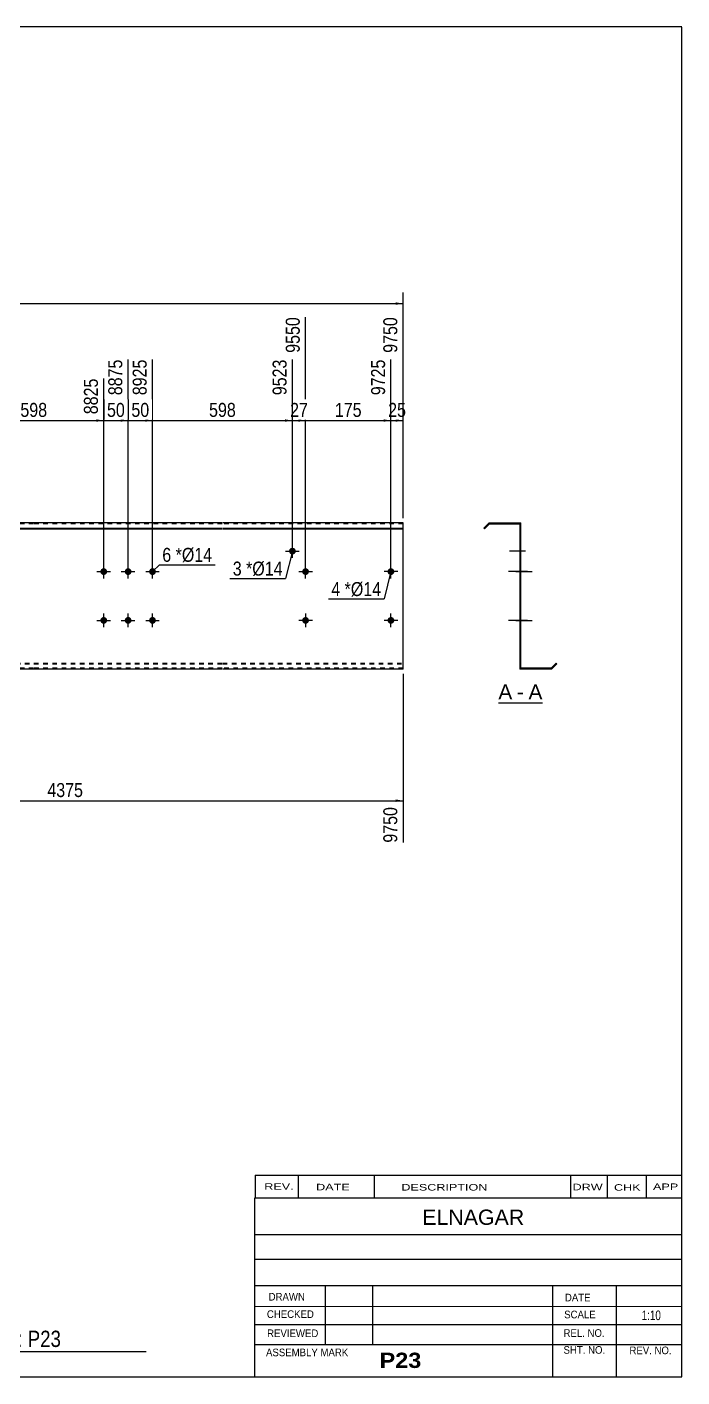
# Model space of a CAD drawing. Header units: millimetres. Extents: x -71 to 331, y -160 to 117.
# Drawn here: x 196.9 to 331.2, y -160.2 to 116.8 of the extents above; entities that cross this region are included whole.
import ezdxf

# ---------------------------------------------------------------- set-up
doc = ezdxf.new("R2010")
doc.units = ezdxf.units.MM
doc.linetypes.add('DXK_LINE_DOT1', pattern=[1.8814, 0.9407, -0.9407])
doc.styles.add('Arial', font='ARIAL.TTF', dxfattribs={"height": 0.2})
doc.styles.add('Arial Bold', font='ARIALBD.TTF', dxfattribs={"height": 0.2})
doc.styles.add('Arial Narrow', font='ARIALN.TTF', dxfattribs={"height": 0.2})

# ---------------------------------------------------------------- blocks, each defined once
blk = doc.blocks.new('Unknown-629084654-1986')
at = {"color": 5, "linetype": 'Continuous'}
for p, q in [((331.25, 116.75), (-68.75, 116.75)), ((-68.75, 116.75), (-68.75, -160.25)), ((331.25, -160.25), (331.25, 116.75)), ((-68.75, -160.25), (331.25, -160.25))]:
    blk.add_line(p, q, dxfattribs=at)
at = {"color": 174, "linetype": 'Continuous', "style": 'Arial'}
blk.add_text('Tekla structures', height=1.9102, rotation=90, dxfattribs=at).set_placement((-69.25, -159.75))
blk = doc.blocks.new('Unknown-629084654-12 - 1240')
at = {"color": 7, "linetype": 'Continuous'}
blk.add_line((293.6, -21.95), (302.63, -21.95), dxfattribs=at)
at = {"color": 0, "linetype": 'Continuous'}
blk.add_wipeout([(296.44, -21.2), (296.44, -18), (293.6, -18), (293.6, -21.2)], dxfattribs=at)
blk.add_wipeout([(298.82, -21.2), (298.82, -18), (297.4, -18), (297.4, -21.2)], dxfattribs=at)
at = {"color": 96, "linetype": 'Continuous', "style": 'Arial'}
blk.add_text('A', height=3.06, dxfattribs=at).set_placement((293.6, -21.2))
at = {"color": 0, "linetype": 'Continuous'}
blk.add_wipeout([(302.63, -21.2), (302.63, -18), (299.78, -18), (299.78, -21.2)], dxfattribs=at)
at = {"color": 96, "linetype": 'Continuous', "style": 'Arial'}
for s, p in [('A', (299.78, -21.2)), ('-', (297.4, -21.2))]:
    blk.add_text(s, height=3.06, dxfattribs=at).set_placement(p)
blk = doc.blocks.new('Part-629084654-1218 - 1203')
at = {"color": 2, "linetype": 'Continuous'}
for p, q in [((0, 15), (0, -15)), ((33.9, 15), (0, 15)), ((0, 13.94), (33.9, 13.94)), ((72.59, 15), (34, 15)), ((34, 13.94), (72.59, 13.94)), ((121.49, 15), (72.69, 15)), ((72.69, 13.94), (121.49, 13.94)), ((149.39, 15), (121.59, 15)), ((121.59, 13.94), (149.39, 13.94)), ((198.28, 15), (149.49, 15)), ((149.49, 13.94), (198.28, 13.94)), ((236.98, 15), (198.38, 15)), ((198.38, 13.94), (236.98, 13.94)), ((274.07, 15), (237.08, 15)), ((237.08, 13.94), (274.07, 13.94)), ((274.07, 13.94), (274.07, 15)), ((274.07, -15), (274.07, 13.94)), ((0, 13.8), (33.9, 13.8)), ((34, 13.8), (72.59, 13.8)), ((72.69, 13.8), (121.49, 13.8)), ((121.59, 13.8), (149.39, 13.8)), ((149.49, 13.8), (198.28, 13.8)), ((198.38, 13.8), (236.98, 13.8)), ((237.08, 13.8), (274.07, 13.8)), ((33.9, -15), (0, -15)), ((72.59, -15), (34, -15)), ((121.49, -15), (72.69, -15)), ((149.39, -15), (121.59, -15)), ((198.28, -15), (149.49, -15)), ((236.98, -15), (198.38, -15)), ((274.07, -15), (237.08, -15))]:
    blk.add_line(p, q, dxfattribs=at)
at = {"color": 7, "linetype": 'DXK_LINE_DOT1'}
for p, q in [((33.9, 14.8), (0, 14.8)), ((72.59, 14.8), (34, 14.8)), ((121.49, 14.8), (72.69, 14.8)), ((149.39, 14.8), (121.59, 14.8)), ((198.28, 14.8), (149.49, 14.8)), ((236.98, 14.8), (198.38, 14.8)), ((274.07, 14.8), (237.08, 14.8)), ((0, -13.8), (33.9, -13.8)), ((34, -13.8), (72.59, -13.8)), ((72.69, -13.8), (121.49, -13.8)), ((121.59, -13.8), (149.39, -13.8)), ((149.49, -13.8), (198.28, -13.8)), ((198.38, -13.8), (236.98, -13.8)), ((237.08, -13.8), (274.07, -13.8)), ((0, -13.94), (33.9, -13.94)), ((33.9, -14.8), (0, -14.8)), ((34, -13.94), (72.59, -13.94)), ((72.59, -14.8), (34, -14.8)), ((72.69, -13.94), (121.49, -13.94)), ((121.49, -14.8), (72.69, -14.8)), ((121.59, -13.94), (149.39, -13.94)), ((149.39, -14.8), (121.59, -14.8)), ((149.49, -13.94), (198.28, -13.94)), ((198.28, -14.8), (149.49, -14.8)), ((198.38, -13.94), (236.98, -13.94)), ((236.98, -14.8), (198.38, -14.8)), ((237.08, -13.94), (274.07, -13.94)), ((274.07, -14.8), (237.08, -14.8))]:
    blk.add_line(p, q, dxfattribs=at)
blk = doc.blocks.new('Bolt-629084654-1219 - 1203')
at = {"linetype": 'Continuous'}
for points in [[(211.98, 5, -1), (213.38, 5, -1)], [(216.98, 5, -1), (218.38, 5, -1)], [(221.98, 5, -1), (223.38, 5, -1)], [(211.98, -5, -1), (213.38, -5, -1)], [(216.98, -5, -1), (218.38, -5, -1)], [(221.98, -5, -1), (223.38, -5, -1)]]:
    blk.add_hatch(color=3, dxfattribs=at).paths.add_polyline_path(points)
at = {"color": 3, "linetype": 'Continuous'}
for p, q in [((212.68, 3.6), (212.68, 6.4)), ((217.68, 3.6), (217.68, 6.4)), ((222.68, 3.6), (222.68, 6.4)), ((211.28, 5), (214.08, 5)), ((216.28, 5), (219.08, 5)), ((221.28, 5), (224.08, 5)), ((211.28, -5), (214.08, -5)), ((212.68, -6.4), (212.68, -3.6)), ((216.28, -5), (219.08, -5)), ((217.68, -6.4), (217.68, -3.6)), ((221.28, -5), (224.08, -5)), ((222.68, -6.4), (222.68, -3.6))]:
    blk.add_line(p, q, dxfattribs=at)
blk = doc.blocks.new('Bolt-629084654-1221 - 1203')
at = {"linetype": 'Continuous'}
blk.add_hatch(color=3, dxfattribs=at).paths.add_polyline_path([(250.67, 9.21, -1), (252.07, 9.21, -1)])
at = {"color": 3, "linetype": 'Continuous'}
for p, q in [((249.97, 9.21), (252.77, 9.21)), ((251.37, 7.81), (251.37, 10.61))]:
    blk.add_line(p, q, dxfattribs=at)
blk = doc.blocks.new('Bolt-629084654-1231 - 1203')
at = {"linetype": 'Continuous'}
blk.add_hatch(color=3, dxfattribs=at).paths.add_polyline_path([(253.37, 5, -1), (254.77, 5, -1)])
at = {"color": 3, "linetype": 'Continuous'}
for p, q in [((254.07, 3.6), (254.07, 6.4)), ((252.67, 5), (255.47, 5))]:
    blk.add_line(p, q, dxfattribs=at)
blk = doc.blocks.new('Bolt-629084654-1232 - 1203')
at = {"linetype": 'Continuous'}
blk.add_hatch(color=3, dxfattribs=at).paths.add_polyline_path([(254.77, -5, -1), (253.37, -5, -1)])
at = {"color": 3, "linetype": 'Continuous'}
for p, q in [((255.47, -5), (252.67, -5)), ((254.07, -3.6), (254.07, -6.4))]:
    blk.add_line(p, q, dxfattribs=at)
blk = doc.blocks.new('Bolt-629084654-1233 - 1203')
at = {"linetype": 'Continuous'}
for points in [[(163.08, 5, -1), (164.48, 5, -1)], [(270.87, 5, -1), (272.27, 5, -1)]]:
    blk.add_hatch(color=3, dxfattribs=at).paths.add_polyline_path(points)
at = {"color": 3, "linetype": 'Continuous'}
for p, q in [((163.78, 3.6), (163.78, 6.4)), ((271.57, 3.6), (271.57, 6.4)), ((165.18, 5), (162.38, 5)), ((272.97, 5), (270.17, 5))]:
    blk.add_line(p, q, dxfattribs=at)
blk = doc.blocks.new('Bolt-629084654-1234 - 1203')
at = {"linetype": 'Continuous'}
for points in [[(163.08, -5, -1), (164.48, -5, -1)], [(270.87, -5, -1), (272.27, -5, -1)]]:
    blk.add_hatch(color=3, dxfattribs=at).paths.add_polyline_path(points)
at = {"color": 3, "linetype": 'Continuous'}
for p, q in [((165.18, -5), (162.38, -5)), ((163.78, -6.4), (163.78, -3.6)), ((272.97, -5), (270.17, -5)), ((271.57, -6.4), (271.57, -3.6))]:
    blk.add_line(p, q, dxfattribs=at)
blk = doc.blocks.new('Bolt-629084654-1248 - 1240')
at = {"linetype": 'Continuous'}
for points in [[(298.01, 5.7), (298.01, 4.3), (298.21, 4.3), (298.21, 5.7)], [(298.01, 5.7), (298.01, 4.3), (298.21, 4.3), (298.21, 5.7)], [(298.01, 5.7), (298.01, 4.3), (298.21, 4.3), (298.21, 5.7)], [(298.01, -4.3), (298.01, -5.7), (298.21, -5.7), (298.21, -4.3)], [(298.01, -4.3), (298.01, -5.7), (298.21, -5.7), (298.21, -4.3)], [(298.01, -4.3), (298.01, -5.7), (298.21, -5.7), (298.21, -4.3)]]:
    blk.add_hatch(color=3, dxfattribs=at).paths.add_polyline_path(points)
at = {"color": 3, "linetype": 'Continuous'}
for p, q in [((298.21, 5.7), (298.01, 5.7)), ((298.21, 5.7), (298.01, 5.7)), ((298.21, 5.7), (298.01, 5.7)), ((299.54, 5), (295.74, 5)), ((299.54, 5), (295.74, 5)), ((299.54, 5), (295.74, 5)), ((298.21, 4.3), (298.01, 4.3)), ((298.21, 4.3), (298.01, 4.3)), ((298.21, 4.3), (298.01, 4.3)), ((299.54, -5), (295.74, -5)), ((299.54, -5), (295.74, -5)), ((299.54, -5), (295.74, -5)), ((298.21, -4.3), (298.01, -4.3)), ((298.21, -4.3), (298.01, -4.3)), ((298.21, -4.3), (298.01, -4.3)), ((298.21, -5.7), (298.01, -5.7)), ((298.21, -5.7), (298.01, -5.7)), ((298.21, -5.7), (298.01, -5.7))]:
    blk.add_line(p, q, dxfattribs=at)
blk = doc.blocks.new('Part-629084654-1242 - 1240')
at = {"color": 2, "linetype": 'Continuous'}
for p, q in [((291.71, 15), (290.65, 13.94)), ((290.65, 13.94), (290.79, 13.8)), ((290.79, 13.8), (291.79, 14.8)), ((291.71, 15), (298.21, 15)), ((291.79, 14.8), (298.01, 14.8)), ((298.01, 14.8), (298.01, -15)), ((298.21, -14.8), (298.21, 15)), ((305.43, -13.8), (304.43, -14.8)), ((305.57, -13.94), (305.43, -13.8)), ((304.51, -15), (298.01, -15)), ((304.43, -14.8), (298.21, -14.8)), ((304.51, -15), (305.57, -13.94))]:
    blk.add_line(p, q, dxfattribs=at)
blk = doc.blocks.new('Bolt-629084654-1243 - 1240')
at = {"linetype": 'Continuous'}
for points in [[(298.01, 5.7), (298.01, 4.3), (298.21, 4.3), (298.21, 5.7)], [(298.01, 5.7), (298.01, 4.3), (298.21, 4.3), (298.21, 5.7)], [(298.01, 5.7), (298.01, 4.3), (298.21, 4.3), (298.21, 5.7)], [(298.01, -4.3), (298.01, -5.7), (298.21, -5.7), (298.21, -4.3)], [(298.01, -4.3), (298.01, -5.7), (298.21, -5.7), (298.21, -4.3)], [(298.01, -4.3), (298.01, -5.7), (298.21, -5.7), (298.21, -4.3)]]:
    blk.add_hatch(color=3, dxfattribs=at).paths.add_polyline_path(points)
at = {"color": 3, "linetype": 'Continuous'}
for p, q in [((298.21, 5.7), (298.01, 5.7)), ((298.21, 5.7), (298.01, 5.7)), ((298.21, 5.7), (298.01, 5.7)), ((299.51, 5), (295.71, 5)), ((299.51, 5), (295.71, 5)), ((299.51, 5), (295.71, 5)), ((298.21, 4.3), (298.01, 4.3)), ((298.21, 4.3), (298.01, 4.3)), ((298.21, 4.3), (298.01, 4.3)), ((299.51, -5), (295.71, -5)), ((299.51, -5), (295.71, -5)), ((299.51, -5), (295.71, -5)), ((298.21, -4.3), (298.01, -4.3)), ((298.21, -4.3), (298.01, -4.3)), ((298.21, -4.3), (298.01, -4.3)), ((298.21, -5.7), (298.01, -5.7)), ((298.21, -5.7), (298.01, -5.7)), ((298.21, -5.7), (298.01, -5.7))]:
    blk.add_line(p, q, dxfattribs=at)
blk = doc.blocks.new('Bolt-629084654-1244 - 1240')
at = {"linetype": 'Continuous'}
blk.add_hatch(color=3, dxfattribs=at).paths.add_polyline_path([(298.01, 9.91), (298.01, 8.51), (298.21, 8.51), (298.21, 9.91)])
at = {"color": 3, "linetype": 'Continuous'}
for p, q in [((299.16, 9.21), (295.86, 9.21)), ((298.21, 9.91), (298.01, 9.91)), ((298.21, 8.51), (298.01, 8.51))]:
    blk.add_line(p, q, dxfattribs=at)
blk = doc.blocks.new('Bolt-629084654-1245 - 1240')
at = {"linetype": 'Continuous'}
blk.add_hatch(color=3, dxfattribs=at).paths.add_polyline_path([(298.01, 9.91), (298.01, 8.51), (298.21, 8.51), (298.21, 9.91)])
at = {"color": 3, "linetype": 'Continuous'}
for p, q in [((299.16, 9.21), (295.86, 9.21)), ((298.21, 9.91), (298.01, 9.91)), ((298.21, 8.51), (298.01, 8.51))]:
    blk.add_line(p, q, dxfattribs=at)
blk = doc.blocks.new('Bolt-629084654-1246 - 1240')
at = {"linetype": 'Continuous'}
blk.add_hatch(color=3, dxfattribs=at).paths.add_polyline_path([(298.21, -5.7), (298.21, -4.3), (298.01, -4.3), (298.01, -5.7)])
at = {"color": 3, "linetype": 'Continuous'}
for p, q in [((298.21, -4.3), (298.01, -4.3)), ((299.01, -5), (298.01, -5)), ((298.21, -5.7), (298.01, -5.7))]:
    blk.add_line(p, q, dxfattribs=at)
blk = doc.blocks.new('Bolt-629084654-1247 - 1240')
at = {"linetype": 'Continuous'}
blk.add_hatch(color=3, dxfattribs=at).paths.add_polyline_path([(298.01, 5.7), (298.01, 4.3), (298.21, 4.3), (298.21, 5.7)])
at = {"color": 3, "linetype": 'Continuous'}
for p, q in [((298.21, 5.7), (298.01, 5.7)), ((299.16, 5), (295.86, 5)), ((298.21, 4.3), (298.01, 4.3))]:
    blk.add_line(p, q, dxfattribs=at)
blk = doc.blocks.new('Bolt-629084654-1249 - 1240')
at = {"linetype": 'Continuous'}
blk.add_hatch(color=3, dxfattribs=at).paths.add_polyline_path([(298.01, 9.91), (298.01, 8.51), (298.21, 8.51), (298.21, 9.91)])
at = {"color": 3, "linetype": 'Continuous'}
for p, q in [((299.16, 9.21), (295.86, 9.21)), ((298.21, 9.91), (298.01, 9.91)), ((298.21, 8.51), (298.01, 8.51))]:
    blk.add_line(p, q, dxfattribs=at)
blk = doc.blocks.new('Bolt-629084654-1250 - 1240')
at = {"linetype": 'Continuous'}
blk.add_hatch(color=3, dxfattribs=at).paths.add_polyline_path([(298.01, 5.7), (298.01, 4.3), (298.21, 4.3), (298.21, 5.7)])
at = {"color": 3, "linetype": 'Continuous'}
for p, q in [((298.21, 5.7), (298.01, 5.7)), ((299.16, 5), (295.86, 5)), ((298.21, 4.3), (298.01, 4.3))]:
    blk.add_line(p, q, dxfattribs=at)
blk = doc.blocks.new('Bolt-629084654-1251 - 1240')
at = {"linetype": 'Continuous'}
blk.add_hatch(color=3, dxfattribs=at).paths.add_polyline_path([(298.21, -5.7), (298.21, -4.3), (298.01, -4.3), (298.01, -5.7)])
at = {"color": 3, "linetype": 'Continuous'}
for p, q in [((299.04, -5), (297.99, -5)), ((298.21, -4.3), (298.01, -4.3)), ((298.21, -5.7), (298.01, -5.7))]:
    blk.add_line(p, q, dxfattribs=at)
blk = doc.blocks.new('Bolt-629084654-1252 - 1240')
at = {"linetype": 'Continuous'}
blk.add_hatch(color=3, dxfattribs=at).paths.add_polyline_path([(298.21, -5.7), (298.21, -4.3), (298.01, -4.3), (298.01, -5.7)])
at = {"color": 3, "linetype": 'Continuous'}
for p, q in [((299.04, -5), (297.99, -5)), ((298.21, -4.3), (298.01, -4.3)), ((298.21, -5.7), (298.01, -5.7))]:
    blk.add_line(p, q, dxfattribs=at)
blk = doc.blocks.new('Bolt-629084654-1253 - 1240')
at = {"linetype": 'Continuous'}
blk.add_hatch(color=3, dxfattribs=at).paths.add_polyline_path([(298.01, 5.7), (298.01, 4.3), (298.21, 4.3), (298.21, 5.7)])
blk.add_hatch(color=3, dxfattribs=at).paths.add_polyline_path([(298.01, 5.7), (298.01, 4.3), (298.21, 4.3), (298.21, 5.7)])
at = {"color": 3, "linetype": 'Continuous'}
for p, q in [((298.01, 5.7), (298.21, 5.7)), ((298.01, 5.7), (298.21, 5.7)), ((297.19, 5), (300.49, 5)), ((297.19, 5), (300.49, 5)), ((298.01, 4.3), (298.21, 4.3)), ((298.01, 4.3), (298.21, 4.3))]:
    blk.add_line(p, q, dxfattribs=at)
blk = doc.blocks.new('Bolt-629084654-1254 - 1240')
at = {"linetype": 'Continuous'}
blk.add_hatch(color=3, dxfattribs=at).paths.add_polyline_path([(298.01, -4.3), (298.01, -5.7), (298.21, -5.7), (298.21, -4.3)])
blk.add_hatch(color=3, dxfattribs=at).paths.add_polyline_path([(298.01, -4.3), (298.01, -5.7), (298.21, -5.7), (298.21, -4.3)])
at = {"color": 3, "linetype": 'Continuous'}
for p, q in [((297.19, -5), (300.49, -5)), ((297.19, -5), (300.49, -5)), ((298.01, -4.3), (298.21, -4.3)), ((298.01, -4.3), (298.21, -4.3)), ((298.01, -5.7), (298.21, -5.7)), ((298.01, -5.7), (298.21, -5.7))]:
    blk.add_line(p, q, dxfattribs=at)
blk = doc.blocks.new('Bolt-629084654-1255 - 1240')
at = {"linetype": 'Continuous'}
blk.add_hatch(color=3, dxfattribs=at).paths.add_polyline_path([(298.01, 5.7), (298.01, 4.3), (298.21, 4.3), (298.21, 5.7)])
at = {"color": 3, "linetype": 'Continuous'}
for p, q in [((298.21, 5.7), (298.01, 5.7)), ((299.16, 5), (295.86, 5)), ((298.21, 4.3), (298.01, 4.3))]:
    blk.add_line(p, q, dxfattribs=at)
blk = doc.blocks.new('Bolt-629084654-1256 - 1240')
at = {"linetype": 'Continuous'}
blk.add_hatch(color=3, dxfattribs=at).paths.add_polyline_path([(298.21, -5.7), (298.21, -4.3), (298.01, -4.3), (298.01, -5.7)])
at = {"color": 3, "linetype": 'Continuous'}
for p, q in [((298.21, -4.3), (298.01, -4.3)), ((299.01, -5), (298.01, -5)), ((298.21, -5.7), (298.01, -5.7))]:
    blk.add_line(p, q, dxfattribs=at)
blk = doc.blocks.new('Bolt-629084654-1257 - 1240')
at = {"linetype": 'Continuous'}
blk.add_hatch(color=3, dxfattribs=at).paths.add_polyline_path([(298.01, 5.7), (298.01, 4.3), (298.21, 4.3), (298.21, 5.7)])
blk.add_hatch(color=3, dxfattribs=at).paths.add_polyline_path([(298.01, 5.7), (298.01, 4.3), (298.21, 4.3), (298.21, 5.7)])
at = {"color": 3, "linetype": 'Continuous'}
for p, q in [((298.01, 5.7), (298.21, 5.7)), ((298.01, 5.7), (298.21, 5.7)), ((297.21, 5), (300.51, 5)), ((297.21, 5), (300.51, 5)), ((298.01, 4.3), (298.21, 4.3)), ((298.01, 4.3), (298.21, 4.3))]:
    blk.add_line(p, q, dxfattribs=at)
blk = doc.blocks.new('Bolt-629084654-1258 - 1240')
at = {"linetype": 'Continuous'}
blk.add_hatch(color=3, dxfattribs=at).paths.add_polyline_path([(298.01, -4.3), (298.01, -5.7), (298.21, -5.7), (298.21, -4.3)])
blk.add_hatch(color=3, dxfattribs=at).paths.add_polyline_path([(298.01, -4.3), (298.01, -5.7), (298.21, -5.7), (298.21, -4.3)])
at = {"color": 3, "linetype": 'Continuous'}
for p, q in [((297.21, -5), (300.51, -5)), ((297.21, -5), (300.51, -5)), ((298.01, -4.3), (298.21, -4.3)), ((298.01, -4.3), (298.21, -4.3)), ((298.01, -5.7), (298.21, -5.7)), ((298.01, -5.7), (298.21, -5.7))]:
    blk.add_line(p, q, dxfattribs=at)
blk = doc.blocks.new('Bolt-629084654-1259 - 1240')
at = {"linetype": 'Continuous'}
for points in [[(298.21, 4.3), (298.21, 5.7), (298.01, 5.7), (298.01, 4.3)], [(298.21, -5.7), (298.21, -4.3), (298.01, -4.3), (298.01, -5.7)]]:
    blk.add_hatch(color=3, dxfattribs=at).paths.add_polyline_path(points)
at = {"color": 3, "linetype": 'Continuous'}
for p, q in [((298.21, 5.7), (298.01, 5.7)), ((298.21, 5), (296.01, 5)), ((298.21, 4.3), (298.01, 4.3)), ((298.21, -5), (296.01, -5)), ((298.21, -4.3), (298.01, -4.3)), ((298.21, -5.7), (298.01, -5.7))]:
    blk.add_line(p, q, dxfattribs=at)
blk = doc.blocks.new('StraightDimension-629084654-1274 - 1203')
at = {"linetype": 'Continuous'}
blk.add_hatch(color=7, dxfattribs=at).paths.add_polyline_path([(272.57, -41.75), (274.07, -42), (272.57, -42.25)])
at = {"color": 7, "linetype": 'Continuous'}
for p, q in [((135.49, -6), (135.49, -50.61)), ((274.07, -16), (274.07, -50.61)), ((135.49, -42), (274.07, -42))]:
    blk.add_line(p, q, dxfattribs=at)
at = {"color": 0}
blk.add_wipeout([(209.04, -41.85), (209.04, -37.65), (200.52, -37.65), (200.52, -41.85)], dxfattribs=at)
at = {"color": 0, "linetype": 'Continuous'}
blk.add_wipeout([(273.47, -42.7), (269.27, -42.7), (269.27, -51.21), (273.47, -51.21)], dxfattribs=at)
at = {"color": 3, "style": 'Arial Narrow'}
blk.add_text('4375', height=2.863, dxfattribs=at).set_placement((201.12, -41.25))
at = {"color": 3, "linetype": 'Continuous', "style": 'Arial Narrow'}
blk.add_text('9750', height=2.863, rotation=90.0002, dxfattribs=at).set_placement((272.87, -50.61))
blk = doc.blocks.new('StraightDimension-629084654-1321 - 1203')
at = {"linetype": 'Continuous'}
blk.add_hatch(color=7, dxfattribs=at).paths.add_polyline_path([(272.57, 36.25), (274.07, 36), (272.57, 35.75)])
at = {"color": 7, "linetype": 'Continuous'}
for p, q in [((274.07, 16), (274.07, 57.21)), ((271.57, 6), (271.57, 48.51)), ((271.57, 36), (274.07, 36))]:
    blk.add_line(p, q, dxfattribs=at)
at = {"color": 0, "linetype": 'Continuous'}
blk.add_wipeout([(273.47, 57.81), (269.27, 57.81), (269.27, 49.3), (273.47, 49.3)], dxfattribs=at)
at = {"color": 0}
blk.add_wipeout([(275.25, 36.15), (275.25, 40.35), (270.4, 40.35), (270.4, 36.15)], dxfattribs=at)
at = {"color": 3, "linetype": 'Continuous', "style": 'Arial Narrow'}
blk.add_text('9750', height=2.863, rotation=90.0002, dxfattribs=at).set_placement((272.87, 49.9))
at = {"color": 3, "style": 'Arial Narrow'}
blk.add_text('25', height=2.863, dxfattribs=at).set_placement((271, 36.75))
blk = doc.blocks.new('StraightDimension-629084654-1322 - 1203')
at = {"linetype": 'Continuous'}
blk.add_hatch(color=7, dxfattribs=at).paths.add_polyline_path([(270.07, 36.25), (271.57, 36), (270.07, 35.75)])
at = {"color": 7, "linetype": 'Continuous'}
for p, q in [((254.07, 6), (254.07, 57.21)), ((271.57, 6), (271.57, 48.51)), ((254.07, 36), (271.57, 36))]:
    blk.add_line(p, q, dxfattribs=at)
at = {"color": 0}
blk.add_wipeout([(266.17, 36.15), (266.17, 40.35), (259.48, 40.35), (259.48, 36.15)], dxfattribs=at)
at = {"color": 0, "linetype": 'Continuous'}
blk.add_wipeout([(270.97, 49.11), (266.77, 49.11), (266.77, 40.6), (270.97, 40.6)], dxfattribs=at)
at = {"color": 3, "linetype": 'Continuous', "style": 'Arial Narrow'}
blk.add_text('9725', height=2.863, rotation=90.0002, dxfattribs=at).set_placement((270.37, 41.2))
at = {"color": 3, "style": 'Arial Narrow'}
blk.add_text('175', height=2.863, dxfattribs=at).set_placement((260.08, 36.75))
blk = doc.blocks.new('StraightDimension-629084654-1323 - 1203')
at = {"linetype": 'Continuous'}
blk.add_hatch(color=7, dxfattribs=at).paths.add_polyline_path([(252.57, 36.25), (254.07, 36), (252.57, 35.75)])
at = {"color": 7, "linetype": 'Continuous'}
for p, q in [((254.07, 6), (254.07, 57.21)), ((251.37, 10.21), (251.37, 48.51)), ((251.37, 36), (254.07, 36))]:
    blk.add_line(p, q, dxfattribs=at)
at = {"color": 0, "linetype": 'Continuous'}
blk.add_wipeout([(253.47, 57.81), (249.27, 57.81), (249.27, 49.3), (253.47, 49.3)], dxfattribs=at)
at = {"color": 0}
blk.add_wipeout([(255.15, 36.15), (255.15, 40.35), (250.29, 40.35), (250.29, 36.15)], dxfattribs=at)
at = {"color": 3, "linetype": 'Continuous', "style": 'Arial Narrow'}
blk.add_text('9550', height=2.863, rotation=90.0002, dxfattribs=at).set_placement((252.87, 49.9))
at = {"color": 3, "style": 'Arial Narrow'}
blk.add_text('27', height=2.863, dxfattribs=at).set_placement((250.89, 36.75))
blk = doc.blocks.new('StraightDimension-629084654-1324 - 1203')
at = {"linetype": 'Continuous'}
blk.add_hatch(color=7, dxfattribs=at).paths.add_polyline_path([(249.87, 36.25), (251.37, 36), (249.87, 35.75)])
at = {"color": 7, "linetype": 'Continuous'}
for p, q in [((222.68, 6), (222.68, 48.51)), ((251.37, 10.21), (251.37, 48.51)), ((222.68, 36), (251.37, 36))]:
    blk.add_line(p, q, dxfattribs=at)
at = {"color": 0, "linetype": 'Continuous'}
blk.add_wipeout([(250.77, 49.11), (246.57, 49.11), (246.57, 40.6), (250.77, 40.6)], dxfattribs=at)
at = {"color": 0}
blk.add_wipeout([(240.37, 36.15), (240.37, 40.35), (233.68, 40.35), (233.68, 36.15)], dxfattribs=at)
at = {"color": 3, "linetype": 'Continuous', "style": 'Arial Narrow'}
blk.add_text('9523', height=2.863, rotation=90.0002, dxfattribs=at).set_placement((250.17, 41.2))
at = {"color": 3, "style": 'Arial Narrow'}
blk.add_text('598', height=2.863, dxfattribs=at).set_placement((234.28, 36.75))
blk = doc.blocks.new('StraightDimension-629084654-1325 - 1203')
at = {"linetype": 'Continuous'}
blk.add_hatch(color=7, dxfattribs=at).paths.add_polyline_path([(221.18, 36.25), (222.68, 36), (221.18, 35.75)])
at = {"color": 7, "linetype": 'Continuous'}
for p, q in [((217.68, 6), (217.68, 48.51)), ((222.68, 6), (222.68, 48.51)), ((217.68, 36), (222.68, 36))]:
    blk.add_line(p, q, dxfattribs=at)
at = {"color": 0}
blk.add_wipeout([(222.61, 36.15), (222.61, 40.35), (217.75, 40.35), (217.75, 36.15)], dxfattribs=at)
at = {"color": 0, "linetype": 'Continuous'}
blk.add_wipeout([(222.08, 49.11), (217.88, 49.11), (217.88, 40.6), (222.08, 40.6)], dxfattribs=at)
at = {"color": 3, "linetype": 'Continuous', "style": 'Arial Narrow'}
blk.add_text('8925', height=2.863, rotation=90.0002, dxfattribs=at).set_placement((221.48, 41.2))
at = {"color": 3, "style": 'Arial Narrow'}
blk.add_text('50', height=2.863, dxfattribs=at).set_placement((218.35, 36.75))
blk = doc.blocks.new('StraightDimension-629084654-1326 - 1203')
at = {"linetype": 'Continuous'}
blk.add_hatch(color=7, dxfattribs=at).paths.add_polyline_path([(216.18, 36.25), (217.68, 36), (216.18, 35.75)])
at = {"color": 7, "linetype": 'Continuous'}
for p, q in [((217.68, 6), (217.68, 48.51)), ((212.68, 6), (212.68, 44.61)), ((212.68, 36), (217.68, 36))]:
    blk.add_line(p, q, dxfattribs=at)
at = {"color": 0}
blk.add_wipeout([(217.61, 36.15), (217.61, 40.35), (212.75, 40.35), (212.75, 36.15)], dxfattribs=at)
at = {"color": 0, "linetype": 'Continuous'}
blk.add_wipeout([(217.08, 49.11), (212.88, 49.11), (212.88, 40.6), (217.08, 40.6)], dxfattribs=at)
at = {"color": 3, "linetype": 'Continuous', "style": 'Arial Narrow'}
blk.add_text('8875', height=2.863, rotation=90.0002, dxfattribs=at).set_placement((216.48, 41.2))
at = {"color": 3, "style": 'Arial Narrow'}
blk.add_text('50', height=2.863, dxfattribs=at).set_placement((213.35, 36.75))
blk = doc.blocks.new('StraightDimension-629084654-1327 - 1203')
at = {"linetype": 'Continuous'}
blk.add_hatch(color=7, dxfattribs=at).paths.add_polyline_path([(211.18, 36.25), (212.68, 36), (211.18, 35.75)])
at = {"color": 7, "linetype": 'Continuous'}
for p, q in [((183.99, 10.21), (183.99, 57.21)), ((212.68, 6), (212.68, 44.61)), ((183.99, 36), (212.68, 36))]:
    blk.add_line(p, q, dxfattribs=at)
at = {"color": 0, "linetype": 'Continuous'}
blk.add_wipeout([(212.08, 45.21), (207.88, 45.21), (207.88, 36.7), (212.08, 36.7)], dxfattribs=at)
at = {"color": 0}
blk.add_wipeout([(201.67, 36.15), (201.67, 40.35), (194.99, 40.35), (194.99, 36.15)], dxfattribs=at)
at = {"color": 3, "linetype": 'Continuous', "style": 'Arial Narrow'}
blk.add_text('8825', height=2.863, rotation=90.0002, dxfattribs=at).set_placement((211.48, 37.3))
at = {"color": 3, "style": 'Arial Narrow'}
blk.add_text('598', height=2.863, dxfattribs=at).set_placement((195.59, 36.75))
blk = doc.blocks.new('StraightDimension-629084654-1401 - 1203')
at = {"linetype": 'Continuous'}
for points in [[(1.5, 59.75), (0, 60), (1.5, 60.25)], [(272.57, 60.25), (274.07, 60), (272.57, 59.75)]]:
    blk.add_hatch(color=7, dxfattribs=at).paths.add_polyline_path(points)
at = {"color": 7, "linetype": 'Continuous'}
for p, q in [((0, 16), (0, 62.25)), ((274.07, 16), (274.07, 62.25)), ((0, 60), (274.07, 60))]:
    blk.add_line(p, q, dxfattribs=at)
at = {"color": 0}
blk.add_wipeout([(141.29, 60.15), (141.29, 64.35), (132.78, 64.35), (132.78, 60.15)], dxfattribs=at)
at = {"color": 3, "style": 'Arial Narrow'}
blk.add_text('9750', height=2.863, dxfattribs=at).set_placement((133.38, 60.75))
blk = doc.blocks.new('CBS_CALLOFF-629084654-2060')
at = {"color": 7, "linetype": 'Continuous'}
blk.add_line((105.13, -154.98), (221.36, -155), dxfattribs=at)
at = {"color": 3, "linetype": 'Continuous', "style": 'Arial Narrow'}
blk.add_text('QTY= 1 Nos.      COLD FORMED     MKD : P23', height=3.3405, dxfattribs=at).set_placement((123.2, -154.09))
blk = doc.blocks.new('CBS_NAME_BLOG-629084654-2061')
at = {"color": 7, "linetype": 'Continuous'}
for p, q in [((243.66, -123.5), (331.18, -123.5)), ((243.66, -160.21), (243.66, -123.5)), ((243.66, -131.04), (331.18, -131.04)), ((243.73, -136.09), (331.25, -136.09)), ((243.66, -141.46), (331.18, -141.46)), ((258.18, -153.57), (258.18, -141.47)), ((267.87, -153.54), (267.87, -141.47)), ((304.78, -160.21), (304.78, -141.48)), ((317.83, -160.21), (317.83, -141.47)), ((243.67, -145.76), (331.25, -145.74)), ((243.66, -149.51), (331.18, -149.51)), ((243.66, -153.55), (331.18, -153.55)), ((243.66, -160.25), (331.25, -160.25))]:
    blk.add_line(p, q, dxfattribs=at)
at = {"color": 3, "linetype": 'Continuous', "style": 'Arial'}
blk.add_text('ELNAGAR', height=3.133, dxfattribs=at).set_placement((277.98, -129.03))
at = {"color": 3, "linetype": 'Continuous'}
for s, height, style, width, p in [('DRAWN', 1.566, 'Arial', 0.9, (246.49, -144.57)), ('DATE', 1.566, 'Arial', 0.9, (307.25, -144.73)), ('CHECKED', 1.566, 'Arial', 0.9, (246.14, -148.14)), ('SCALE', 1.566, 'Arial', 0.9, (307.1, -148.21)), ('1:10', 1.957, 'Arial Narrow', 0.9, (322.99, -148.57)), ('REVIEWED', 1.566, 'Arial', 0.9, (246.18, -152.06)), ('REL. NO.', 1.566, 'Arial', 0.9, (306.96, -152.01)), ('ASSEMBLY MARK', 1.5663, 'Arial', 0.9, (245.96, -155.99)), ('SHT. NO.', 1.566, 'Arial', 0.9, (306.96, -155.48)), ('REV. NO.', 1.566, 'Arial', 0.9, (320.48, -155.57)), ('P23', 3.131, 'Arial Bold', 1.1, (269.24, -158.39))]:
    blk.add_text(s, height=height, dxfattribs=dict(at, style=style, width=width)).set_placement(p)
blk = doc.blocks.new('CBS_REVISION-629084654-2062')
at = {"color": 7, "linetype": 'Continuous'}
for p, q in [((243.74, -118.87), (331.24, -118.87)), ((243.74, -118.87), (243.74, -123.5)), ((252.54, -118.87), (252.54, -123.5)), ((268.13, -118.87), (268.13, -123.44)), ((308.39, -118.87), (308.39, -123.5)), ((315.93, -118.87), (315.93, -123.5)), ((323.88, -118.87), (323.88, -123.5)), ((243.74, -123.5), (331.24, -123.5))]:
    blk.add_line(p, q, dxfattribs=at)
at = {"color": 7, "style": 'Arial Narrow', "width": 1.7}
for s, height, p in [('REV.', 1.326, (245.6, -121.82)), ('DATE', 1.326, (256.23, -121.94)), ('DESCRIPTION', 1.3257, (273.71, -121.99)), ('DRW', 1.326, (308.82, -121.93)), ('CHK', 1.326, (317.31, -122.02)), ('APP', 1.326, (325.31, -121.87))]:
    blk.add_text(s, height=height, dxfattribs=at).set_placement(p)
blk = doc.blocks.new('MarkSet-629084654-1423 - 1203')
at = {"color": 0}
blk.add_wipeout([(240.97, 4.19), (240.97, 7.19), (239.14, 7.19), (239.14, 4.19)], dxfattribs=at)
blk.add_wipeout([(240.97, 4.19), (240.97, 7.19), (239.14, 7.19), (239.14, 4.19)], dxfattribs=at)
blk.add_wipeout([(243.14, 4.19), (243.14, 7.19), (241.87, 7.19), (241.87, 4.19)], dxfattribs=at)
blk.add_wipeout([(243.14, 4.19), (243.14, 7.19), (241.87, 7.19), (241.87, 4.19)], dxfattribs=at)
at = {"color": 3, "style": 'Arial Narrow'}
blk.add_text('3', height=2.86, dxfattribs=at).set_placement((239.14, 4.19))
at = {"color": 0}
blk.add_wipeout([(249.36, 4.19), (249.36, 7.19), (243.14, 7.19), (243.14, 4.19)], dxfattribs=at)
blk.add_wipeout([(249.36, 4.19), (249.36, 7.19), (243.14, 7.19), (243.14, 4.19)], dxfattribs=at)
at = {"color": 7, "linetype": 'Continuous'}
for p in [(251.37, 9.21), (238.54, 3.59)]:
    blk.add_line(p, (249.96, 3.59), dxfattribs=at)
at = {"color": 3, "style": 'Arial Narrow'}
for s, height, p in [('*', 2.86, (241.87, 4.19)), ('Ø14', 2.863, (243.14, 4.19))]:
    blk.add_text(s, height=height, dxfattribs=at).set_placement(p)
blk = doc.blocks.new('MarkSet-629084654-1441 - 1203')
at = {"color": 0}
blk.add_wipeout([(261.17, -0.01), (261.17, 2.99), (259.34, 2.99), (259.34, -0.01)], dxfattribs=at)
blk.add_wipeout([(261.17, -0.01), (261.17, 2.99), (259.34, 2.99), (259.34, -0.01)], dxfattribs=at)
blk.add_wipeout([(263.35, -0.01), (263.35, 2.99), (262.07, 2.99), (262.07, -0.01)], dxfattribs=at)
blk.add_wipeout([(263.35, -0.01), (263.35, 2.99), (262.07, 2.99), (262.07, -0.01)], dxfattribs=at)
at = {"color": 3, "style": 'Arial Narrow'}
blk.add_text('4', height=2.86, dxfattribs=at).set_placement((259.34, -0.01))
at = {"color": 0}
blk.add_wipeout([(269.56, -0.01), (269.56, 2.99), (263.35, 2.99), (263.35, -0.01)], dxfattribs=at)
blk.add_wipeout([(269.56, -0.01), (269.56, 2.99), (263.35, 2.99), (263.35, -0.01)], dxfattribs=at)
at = {"color": 7, "linetype": 'Continuous'}
for p in [(271.57, 5), (258.74, -0.61)]:
    blk.add_line(p, (270.16, -0.61), dxfattribs=at)
at = {"color": 3, "style": 'Arial Narrow'}
for s, height, p in [('*', 2.86, (262.07, -0.01)), ('Ø14', 2.863, (263.35, -0.01))]:
    blk.add_text(s, height=height, dxfattribs=at).set_placement(p)
blk = doc.blocks.new('Mark-629084654-1444 - 1203')
at = {"color": 0}
blk.add_wipeout([(226.52, 7.01), (226.52, 10.01), (224.69, 10.01), (224.69, 7.01)], dxfattribs=at)
blk.add_wipeout([(226.52, 7.01), (226.52, 10.01), (224.69, 10.01), (224.69, 7.01)], dxfattribs=at)
at = {"color": 7, "linetype": 'Continuous'}
blk.add_line((222.68, 5), (224.09, 6.41), dxfattribs=at)
at = {"color": 0}
blk.add_wipeout([(228.7, 7.01), (228.7, 10.01), (227.42, 10.01), (227.42, 7.01)], dxfattribs=at)
blk.add_wipeout([(228.7, 7.01), (228.7, 10.01), (227.42, 10.01), (227.42, 7.01)], dxfattribs=at)
at = {"color": 3, "style": 'Arial Narrow'}
blk.add_text('6', height=2.86, dxfattribs=at).set_placement((224.69, 7.01))
at = {"color": 0}
blk.add_wipeout([(234.91, 7.01), (234.91, 10.01), (228.7, 10.01), (228.7, 7.01)], dxfattribs=at)
blk.add_wipeout([(234.91, 7.01), (234.91, 10.01), (228.7, 10.01), (228.7, 7.01)], dxfattribs=at)
at = {"color": 7, "linetype": 'Continuous'}
blk.add_line((224.09, 6.41), (235.51, 6.41), dxfattribs=at)
at = {"color": 3, "style": 'Arial Narrow'}
for s, height, p in [('*', 2.86, (227.42, 7.01)), ('Ø14', 2.863, (228.7, 7.01))]:
    blk.add_text(s, height=height, dxfattribs=at).set_placement(p)

msp = doc.modelspace()

# ---------------------------------------------------------------- block references
for name in ['Unknown-629084654-1986', 'Part-629084654-1218 - 1203', 'Part-629084654-1242 - 1240', 'Bolt-629084654-1221 - 1203', 'Bolt-629084654-1244 - 1240', 'Bolt-629084654-1245 - 1240', 'Bolt-629084654-1249 - 1240', 'Bolt-629084654-1233 - 1203', 'Bolt-629084654-1219 - 1203', 'Bolt-629084654-1231 - 1203', 'Bolt-629084654-1243 - 1240', 'Bolt-629084654-1248 - 1240', 'Bolt-629084654-1247 - 1240', 'Bolt-629084654-1250 - 1240', 'Bolt-629084654-1255 - 1240', 'Bolt-629084654-1259 - 1240', 'Bolt-629084654-1253 - 1240', 'Bolt-629084654-1257 - 1240', 'Bolt-629084654-1234 - 1203', 'Bolt-629084654-1232 - 1203', 'Bolt-629084654-1254 - 1240', 'Bolt-629084654-1258 - 1240', 'Bolt-629084654-1251 - 1240', 'Bolt-629084654-1252 - 1240', 'Bolt-629084654-1246 - 1240', 'Bolt-629084654-1256 - 1240', 'CBS_REVISION-629084654-2062', 'CBS_NAME_BLOG-629084654-2061', 'CBS_CALLOFF-629084654-2060']:
    msp.add_blockref(name, (0, 0))

# ---------------------------------------------------------------- next in the draw order: block references
for name in ['StraightDimension-629084654-1321 - 1203', 'StraightDimension-629084654-1274 - 1203', 'Unknown-629084654-12 - 1240']:
    msp.add_blockref(name, (0, 0))

# ---------------------------------------------------------------- next in the draw order: block references
msp.add_blockref('StraightDimension-629084654-1322 - 1203', (0, 0))

# ---------------------------------------------------------------- next in the draw order: block references
for name in ['StraightDimension-629084654-1323 - 1203', 'MarkSet-629084654-1441 - 1203']:
    msp.add_blockref(name, (0, 0))

# ---------------------------------------------------------------- next in the draw order: block references
msp.add_blockref('StraightDimension-629084654-1324 - 1203', (0, 0))

# ---------------------------------------------------------------- next in the draw order: block references
for name in ['StraightDimension-629084654-1325 - 1203', 'MarkSet-629084654-1423 - 1203']:
    msp.add_blockref(name, (0, 0))

# ---------------------------------------------------------------- next in the draw order: block references
for name in ['StraightDimension-629084654-1326 - 1203', 'Mark-629084654-1444 - 1203']:
    msp.add_blockref(name, (0, 0))

# ---------------------------------------------------------------- next in the draw order: block references
msp.add_blockref('StraightDimension-629084654-1327 - 1203', (0, 0))

# ---------------------------------------------------------------- next in the draw order: block references
msp.add_blockref('StraightDimension-629084654-1401 - 1203', (0, 0))

doc.saveas('drawing.dxf')
